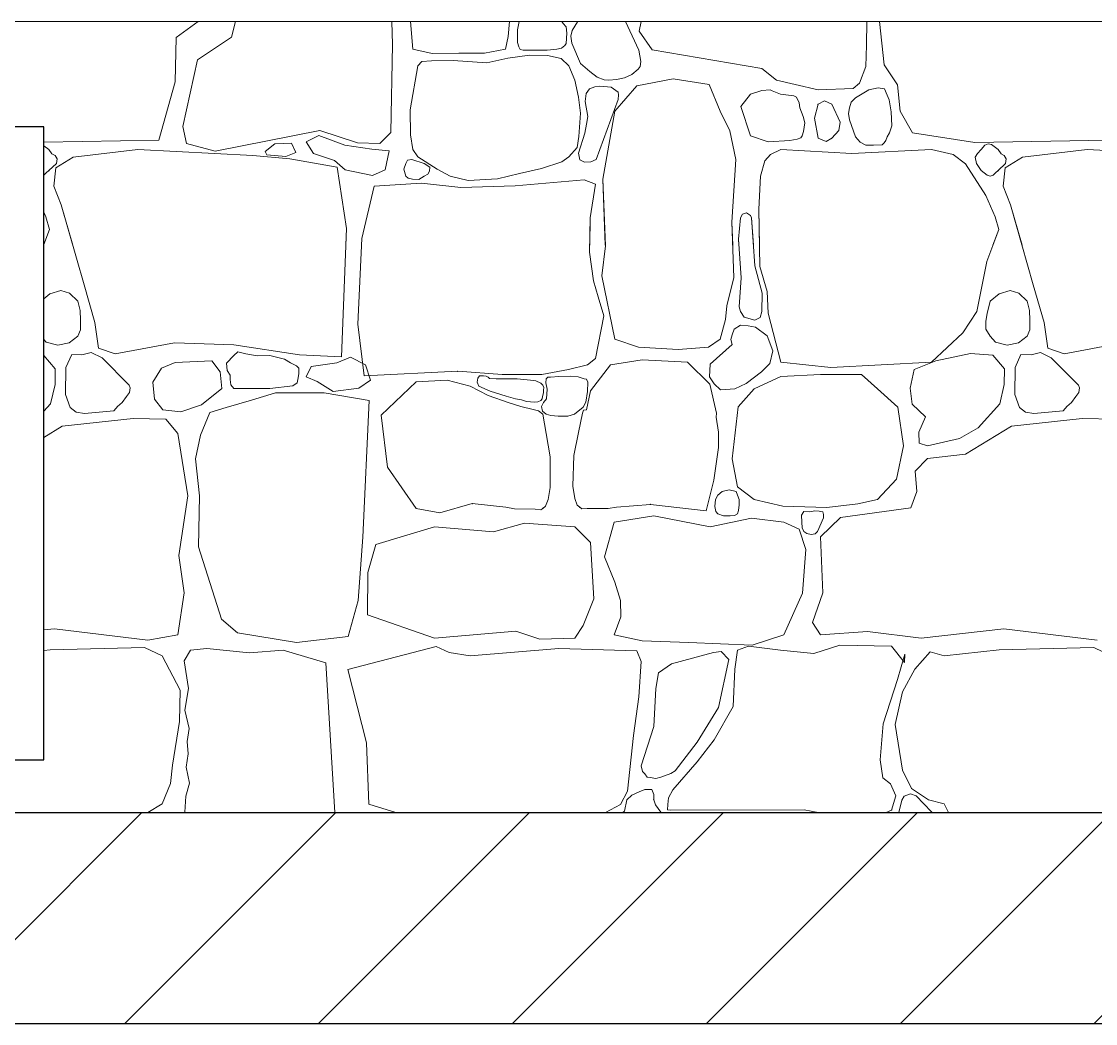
# Model space of a CAD drawing. Header units: feet. Extents: x -10410 to 374725, y -46422 to 88923.
# Drawn here: x 357891 to 358909, y -1250 to -300 of the extents above; entities that cross this region are included whole.
import ezdxf

# ---------------------------------------------------------------- set-up
doc = ezdxf.new("R2010")
doc.units = ezdxf.units.FT
doc.header["$MEASUREMENT"] = 0
for name, color, linetype, lineweight, true_color in [('2D - Общий_Ном._пера__118', 7, 'Continuous', 5, 0x573938), ('Конструктив - Стены Несущие_Ном._пера__161', 7, 'Continuous', 15, 0x6a6a6a), ('Конструктив - Стены Несущие_Ном._пера__87', 7, 'Continuous', 25, 0x6a6a6a), ('Местность - Рельеф_Ном._пера__93', 7, 'Continuous', 25, 0xa2a233)]:
    doc.layers.add(name, color=color, linetype=linetype, lineweight=lineweight, true_color=true_color)
doc.layers.add('Конструктив - Перекрытия_Ном._пера__1', color=7, linetype='Continuous', lineweight=20)

# ---------------------------------------------------------------- blocks, each defined once
blk = doc.blocks.new('*X208')
at = {"layer": 'Конструктив - Стены Несущие_Ном._пера__161', "linetype": 'Continuous'}
for p, q in [((358037.3, -315.3), (358058, -300)), ((358093.5, -300), (358089.8, -314.8)), ((358242.4, -321.7), (358241.9, -300)), ((358259.4, -300), (358261.7, -326.2)), ((358352.2, -314.2), (358353.3, -300)), ((358362.4, -300), (358361, -307.8)), ((358404.1, -301.9), (358402.8, -300)), ((358406.9, -305), (358404.1, -301.9)), ((358407.8, -311), (358406.9, -305)), ((358417.9, -300.4), (358412.6, -308.5)), ((358419.1, -300), (358417.9, -300.4)), ((358476, -327.1), (358463.2, -300)), ((358478.2, -300), (358476.4, -309.1)), ((358691.8, -322.6), (358692, -300)), ((358704.2, -300), (358708.4, -341.1)), ((358036.3, -357.2), (358037.3, -315.3)), ((358089.8, -314.8), (358057.6, -336.3)), ((358349.4, -326.2), (358352.2, -314.2)), ((358361, -307.8), (358360.8, -319.9)), ((358407, -320.8), (358407.8, -311)), ((358412.6, -308.5), (358411.4, -314)), ((358411.4, -314), (358412.3, -320.6)), ((358476.4, -309.1), (358488.5, -326.9)), ((358240.9, -405.2), (358242.4, -321.7)), ((358360.8, -319.9), (358362.3, -324.1)), ((358362.3, -324.1), (358363.3, -326.5)), ((358398.2, -326.3), (358402.6, -325.2)), ((358402.6, -325.2), (358405.8, -322.8)), ((358405.8, -322.8), (358407, -320.8)), ((358412.3, -320.6), (358420.6, -339.8)), ((358691.3, -342.8), (358691.8, -322.6)), ((358261.7, -326.2), (358279.9, -330.3)), ((358279.9, -330.3), (358305.4, -330)), ((358305.4, -330), (358329.5, -329.9)), ((358329.5, -329.9), (358349.4, -326.2)), ((358351.8, -334.7), (358331.8, -339.1)), ((358372.2, -331.9), (358351.8, -334.7)), ((358363.3, -326.5), (358366.3, -327.1)), ((358366.3, -327.1), (358388.9, -327.1)), ((358389.2, -332.2), (358372.2, -331.9)), ((358388.9, -327.1), (358398.2, -326.3)), ((358402.4, -335.1), (358389.2, -332.2)), ((358409.6, -342), (358402.4, -335.1)), ((358477.7, -338), (358476, -327.1)), ((358488.5, -326.9), (358592.5, -344.6)), ((358057.6, -336.3), (358043.5, -399.5)), ((358266.4, -342), (358259.1, -383.8)), ((358270.2, -337.8), (358266.4, -342)), ((358279.2, -337.4), (358270.2, -337.8)), ((358300, -337.1), (358279.2, -337.4)), ((358331.8, -339.1), (358300, -337.1)), ((358415.4, -355.6), (358409.6, -342)), ((358420.6, -339.8), (358429.5, -347.4)), ((358469.4, -350.2), (358475.4, -345.3)), ((358475.4, -345.3), (358477.1, -342.6)), ((358477.1, -342.6), (358477.7, -338)), ((358592.5, -344.6), (358606.3, -355.6)), ((358685.3, -358.5), (358691.3, -342.8)), ((358708.4, -341.1), (358721.3, -360.1)), ((358418.8, -371.6), (358415.4, -355.6)), ((358429.5, -347.4), (358436.4, -352.8)), ((358436.4, -352.8), (358443.2, -355.4)), ((358443.2, -355.4), (358447.4, -355.7)), ((358447.4, -355.7), (358454.6, -355.1)), ((358454.6, -355.1), (358462.2, -353.3)), ((358462.2, -353.3), (358469.4, -350.2)), ((358508.6, -354.4), (358473.9, -360.9)), ((358542.7, -359.9), (358508.6, -354.4)), ((358606.3, -355.6), (358624.1, -359.7)), ((358020.7, -412.6), (358036.3, -357.2)), ((358429, -364), (358425.9, -368.3)), ((358434.3, -361.9), (358429, -364)), ((358439, -361.2), (358434.3, -361.9)), ((358449.6, -362.4), (358439, -361.2)), ((358456.4, -366.9), (358449.6, -362.4)), ((358473.9, -360.9), (358453.3, -385.1)), ((358552.9, -385.1), (358542.7, -359.9)), ((358592.4, -365.4), (358581.9, -369)), ((358600.4, -364.8), (358592.4, -365.4)), ((358602.2, -365.6), (358600.4, -364.8)), ((358610.1, -369), (358602.2, -365.6)), ((358624.1, -359.7), (358646.1, -364.7)), ((358646.1, -364.7), (358679.2, -363.6)), ((358679.2, -363.6), (358685.3, -358.5)), ((358693.9, -364.8), (358681.2, -372.3)), ((358702.7, -362.8), (358693.9, -364.8)), ((358708.9, -363.7), (358702.7, -362.8)), ((358711.4, -369.8), (358708.9, -363.7)), ((358721.3, -360.1), (358723.8, -385.1)), ((358420.7, -386.8), (358418.8, -371.6)), ((358425.9, -368.3), (358425.2, -376)), ((358425.2, -376), (358427.5, -390)), ((358435.5, -431), (358456.3, -373.9)), ((358456.3, -373.9), (358456.7, -369.7)), ((358456.7, -369.7), (358456.4, -366.9)), ((358581.9, -369), (358572.7, -380.7)), ((358623, -370.5), (358610.1, -369)), ((358625.5, -371.8), (358623, -370.5)), ((358627.8, -377.2), (358625.5, -371.8)), ((358651.9, -375.2), (358645.8, -378.5)), ((358658.9, -378.5), (358651.9, -375.2)), ((358677.1, -376.5), (358675.6, -381.9)), ((358681.2, -372.3), (358677.1, -376.5)), ((358713.2, -374.4), (358711.4, -369.8)), ((358715.3, -385.7), (358713.2, -374.4)), ((358259.1, -383.8), (358259.5, -407.6)), ((358419.1, -408.9), (358420.7, -386.8)), ((358453.3, -385.1), (358441.7, -449.5)), ((358562.1, -403.7), (358552.9, -385.1)), ((358572.7, -380.7), (358581.9, -408.4)), ((358628.7, -381.9), (358627.8, -377.2)), ((358631.8, -390), (358628.7, -381.9)), ((358645.8, -378.5), (358642.6, -391.6)), ((358666.8, -395.3), (358658.9, -378.5)), ((358675.6, -381.9), (358674.8, -387.2)), ((358715.9, -399), (358715.3, -385.7)), ((358723.8, -385.1), (358735.4, -405.5)), ((358427.5, -390), (358426.4, -397.4)), ((358633.4, -396), (358631.8, -390)), ((358632.1, -404.4), (358633.4, -396)), ((358642.6, -391.6), (358645.8, -410.7)), ((358665.6, -403.2), (358666.8, -395.3)), ((358674.8, -387.2), (358675.7, -393.1)), ((358675.7, -393.1), (358681.2, -409.4)), ((358043.5, -399.5), (358047.2, -415.6)), ((358074.4, -423), (358173.5, -403.2)), ((358173.5, -403.2), (358209.2, -415.1)), ((358230.5, -415.6), (358240.9, -405.2)), ((358424.8, -406), (358418.7, -424.8)), ((358426.4, -397.4), (358424.8, -406)), ((358567.8, -431), (358562.1, -403.7)), ((358630.7, -408.4), (358632.1, -404.4)), ((358658.9, -410.7), (358665.6, -403.2)), ((358711.4, -409.4), (358713.6, -405.6)), ((358713.6, -405.6), (358715.9, -399)), ((358735.4, -405.5), (358794.6, -414.6)), ((357911.8, -414.3), (358020.7, -412.6)), ((358047.2, -415.6), (358074.4, -423)), ((358121.7, -423.3), (358130.8, -415.9)), ((358130.8, -415.9), (358146.7, -415.3)), ((358146.7, -415.3), (358150.8, -424.1)), ((358172.6, -408), (358160.5, -414.1)), ((358160.5, -414.1), (358167.6, -425.3)), ((358197.3, -417.4), (358172.6, -408)), ((358222.7, -420.9), (358197.3, -417.4)), ((358209.2, -415.1), (358230.5, -415.6)), ((358259.5, -407.6), (358261.5, -421.5)), ((358417.5, -419.4), (358419.1, -408.9)), ((358581.9, -408.4), (358598.7, -414.1)), ((358598.7, -414.1), (358619, -412.9)), ((358619, -412.9), (358626.2, -411.6)), ((358626.2, -411.6), (358629.6, -410.3)), ((358629.6, -410.3), (358630.7, -408.4)), ((358645.8, -410.7), (358653.6, -413.9)), ((358653.6, -413.9), (358658.9, -410.7)), ((358681.2, -409.4), (358685.8, -414.4)), ((358685.8, -414.4), (358691.1, -417.2)), ((358691.1, -417.2), (358698.5, -417.3)), ((358698.5, -417.3), (358706.7, -417.1)), ((358706.7, -417.1), (358708.4, -415.1)), ((358708.4, -415.1), (358710.2, -412.7)), ((358710.2, -412.7), (358711.4, -409.4)), ((358794.6, -414.6), (358920.7, -412.6)), ((358803.9, -417.3), (358800.6, -421.5)), ((358807.1, -416), (358803.9, -417.3)), ((358810.2, -416.6), (358807.1, -416)), ((358816.7, -421.5), (358810.2, -416.6)), ((357916.7, -421.5), (357911.8, -417.8)), ((357919.4, -425.5), (357916.7, -421.5)), ((357922.4, -427), (357919.4, -425.5)), ((357924.3, -430.2), (357922.4, -427)), ((358000.9, -421.5), (357939.7, -428.7)), ((358110.1, -427), (358000.9, -421.5)), ((358145, -430.2), (358110.1, -427)), ((358123.2, -426.5), (358121.7, -423.3)), ((358141.1, -428), (358123.2, -426.5)), ((358150.8, -424.1), (358141.1, -428)), ((358167.6, -425.3), (358187.3, -431.8)), ((358239.1, -422.7), (358222.7, -420.9)), ((358235.3, -440.6), (358239.1, -422.7)), ((358261.5, -421.5), (358266.4, -428.4)), ((358409.6, -428.4), (358417.5, -419.4)), ((358418.7, -424.8), (358420.1, -431.2)), ((358600.7, -426), (358595.5, -432)), ((358610.6, -421.5), (358600.7, -426)), ((358678, -425.3), (358610.6, -421.5)), ((358753.4, -421.5), (358678, -425.3)), ((358774.1, -426), (358753.4, -421.5)), ((358785.5, -434.9), (358774.1, -426)), ((358797, -425.2), (358794.9, -428.5)), ((358800.6, -421.5), (358797, -425.2)), ((358819.4, -425.5), (358816.7, -421.5)), ((358822.4, -427), (358819.4, -425.5)), ((358824.3, -430.2), (358822.4, -427)), ((358900.9, -421.5), (358839.7, -428.7)), ((359010.1, -427), (358900.9, -421.5)), ((357916.7, -441.4), (357923.7, -434.5)), ((357939.7, -428.7), (357923.1, -438.6)), ((357923.7, -434.5), (357924.3, -430.2)), ((358189.8, -438.1), (358145, -430.2)), ((358187.3, -431.8), (358197.6, -440.6)), ((358254.9, -434.6), (358253.2, -440.1)), ((358256.6, -431.5), (358254.9, -434.6)), ((358260.6, -430.8), (358256.6, -431.5)), ((358272.3, -434.6), (358260.6, -430.8)), ((358266.4, -428.4), (358284.7, -440)), ((358277.9, -438.2), (358272.3, -434.6)), ((358383.5, -439.4), (358403, -433.2)), ((358403, -433.2), (358409.6, -428.4)), ((358420.1, -431.2), (358424.4, -433.5)), ((358424.4, -433.5), (358430.5, -433.2)), ((358430.5, -433.2), (358435.5, -431)), ((358564, -490.2), (358567.8, -431)), ((358595.5, -432), (358591.3, -446.8)), ((358805, -464.9), (358785.5, -434.9)), ((358794.9, -428.5), (358796, -434.7)), ((358796, -434.7), (358800.6, -441.4)), ((358816.7, -441.4), (358823.7, -434.5)), ((358839.7, -428.7), (358823.1, -438.6)), ((358823.7, -434.5), (358824.3, -430.2)), ((357911.8, -445.8), (357911.9, -445.7)), ((357911.9, -445.7), (357914, -443.6)), ((357914, -443.6), (357916.7, -441.4)), ((357923.1, -438.6), (357921.4, -456.2)), ((358198.8, -496.4), (358189.8, -438.1)), ((358197.6, -440.6), (358223.5, -445.9)), ((358223.5, -445.9), (358235.3, -440.6)), ((358253.2, -440.1), (358254.9, -446.7)), ((358254.9, -446.7), (358257.3, -448.4)), ((358267.2, -449.7), (358272.3, -446.7)), ((358272.3, -446.7), (358276, -444.6)), ((358276, -444.6), (358277.6, -441.8)), ((358277.6, -441.8), (358277.9, -438.2)), ((358284.7, -440), (358297, -446.7)), ((358297, -446.7), (358314.1, -450.7)), ((358342, -449.1), (358362.9, -444)), ((358362.9, -444), (358383.5, -439.4)), ((358591.3, -446.8), (358589.6, -478)), ((358800.6, -441.4), (358806.2, -445.8)), ((358806.2, -445.8), (358809, -446.6)), ((358809, -446.6), (358811.9, -445.7)), ((358811.9, -445.7), (358814, -443.6)), ((358814, -443.6), (358816.7, -441.4)), ((358823.1, -438.6), (358821.4, -456.2)), ((357921.4, -456.2), (357928.4, -473.8)), ((358225.1, -456), (358213.4, -505.7)), ((358269.9, -453.2), (358225.1, -456)), ((358257.3, -448.4), (358261.3, -449.4)), ((358261.3, -449.4), (358267.2, -449.7)), ((358307.2, -457.4), (358269.9, -453.2)), ((358358.8, -455.7), (358307.2, -457.4)), ((358314.1, -450.7), (358342, -449.1)), ((358424, -450), (358358.8, -455.7)), ((358434.9, -454.1), (358424, -450)), ((358429.8, -486.2), (358434.9, -454.1)), ((358441.7, -449.5), (358444.2, -512.7)), ((358821.4, -456.2), (358828.4, -473.8)), ((358813.7, -485.2), (358805, -464.9)), ((357928.4, -473.8), (357949.9, -549.6)), ((358589.6, -478), (358590.8, -532.3)), ((358828.4, -473.8), (358849.9, -549.6)), ((357913.7, -485.2), (357911.8, -480.7)), ((357917.2, -497.1), (357913.7, -485.2)), ((358429.3, -518.7), (358429.8, -486.2)), ((358572.2, -486.2), (358570.4, -506.4)), ((358574.1, -482.7), (358572.2, -486.2)), ((358578, -481.3), (358574.1, -482.7)), ((358581.8, -483.8), (358578, -481.3)), ((358582.9, -486.2), (358581.8, -483.8)), ((358586, -531.6), (358582.9, -486.2)), ((358817.2, -497.1), (358813.7, -485.2)), ((357911.8, -511.5), (357917.2, -497.1)), ((358194.1, -618), (358198.8, -496.4)), ((358566, -542.7), (358564, -490.2)), ((358805.8, -527.6), (358817.2, -497.1)), ((358213.4, -505.7), (358209.5, -587.1)), ((358570.4, -506.4), (358573.1, -542.9)), ((358433.1, -545.9), (358429.3, -518.7)), ((358444.2, -512.7), (358440.7, -541.2)), ((358796.4, -575.1), (358805.8, -527.6)), ((358592.8, -557.7), (358586, -531.6)), ((358590.8, -532.3), (358597.5, -556)), ((357949.9, -549.6), (357960.3, -585.3)), ((358437.3, -561.1), (358433.1, -545.9)), ((358440.7, -541.2), (358453.3, -601.1)), ((358559.3, -569.7), (358566, -542.7)), ((358573.1, -542.9), (358571, -570.5)), ((358849.9, -549.6), (358860.3, -585.3)), ((357917.6, -558.1), (357911.8, -562.9)), ((357927.9, -555.2), (357917.6, -558.1)), ((357936.1, -557.7), (357927.9, -555.2)), ((357944.1, -565.3), (357936.1, -557.7)), ((358592.7, -575.1), (358592.8, -557.7)), ((358597.5, -556), (358598.7, -576.6)), ((358817.6, -558.1), (358808.9, -565.3)), ((358827.9, -555.2), (358817.6, -558.1)), ((358836.1, -557.7), (358827.9, -555.2)), ((358844.1, -565.3), (358836.1, -557.7)), ((357946.4, -573.9), (357944.1, -565.3)), ((358442.6, -579.1), (358437.3, -561.1)), ((358558.1, -582.5), (358559.3, -569.7)), ((358808.9, -565.3), (358806.1, -577)), ((358846.4, -573.9), (358844.1, -565.3)), ((357946.7, -583.2), (357946.4, -573.9)), ((358434.9, -619.5), (358442.6, -579.1)), ((358571, -570.5), (358572.2, -575.1)), ((358572.2, -575.1), (358575.9, -580.2)), ((358575.9, -580.2), (358585.9, -583.3)), ((358591, -580.7), (358592.7, -575.1)), ((358598.7, -576.6), (358610.6, -622.9)), ((358783, -595.2), (358796.4, -575.1)), ((358806.1, -577), (358804.9, -584.2)), ((358846.7, -583.2), (358846.4, -573.9)), ((357946.7, -592.2), (357946.7, -583.2)), ((357960.3, -585.3), (357963.7, -609.8)), ((358209.5, -587.1), (358215.5, -636.1)), ((358552.9, -601.1), (358558.1, -582.5)), ((358572.2, -587.8), (358566.2, -591.8)), ((358579.6, -588.7), (358572.2, -587.8)), ((358586.6, -589.8), (358579.6, -588.7)), ((358585.9, -583.3), (358591, -580.7)), ((358597.7, -598.1), (358586.6, -589.8)), ((358804.9, -584.2), (358804.8, -591.7)), ((358846.7, -592.2), (358846.7, -583.2)), ((358860.3, -585.3), (358863.7, -609.8)), ((357935.9, -604.7), (357944.1, -598.4)), ((357944.1, -598.4), (357946.7, -592.2)), ((358564.4, -597.2), (358563, -601.4)), ((358566.2, -591.8), (358564.4, -597.2)), ((358603, -612.1), (358597.7, -598.1)), ((358753.4, -622.9), (358783, -595.2)), ((358804.8, -591.7), (358808.9, -598.4)), ((358808.9, -598.4), (358814.1, -604)), ((358835.9, -604.7), (358844.1, -598.4)), ((358844.1, -598.4), (358846.7, -592.2)), ((357911.8, -601.5), (357914.1, -604)), ((357914.1, -604), (357925.2, -606.8)), ((357925.2, -606.8), (357935.9, -604.7)), ((357963.7, -609.8), (357979.3, -615)), ((357979.3, -615), (358035.8, -604.6)), ((358035.8, -604.6), (358092, -606.6)), ((358092, -606.6), (358154.2, -616)), ((358453.3, -601.1), (358475.6, -608.8)), ((358475.6, -608.8), (358513.3, -611)), ((358513.3, -611), (358542, -608.8)), ((358542, -608.8), (358552.9, -601.1)), ((358564.4, -606.3), (358543.6, -624.8)), ((358563, -601.4), (358564.4, -606.3)), ((358814.1, -604), (358825.2, -606.8)), ((358825.2, -606.8), (358835.9, -604.7)), ((358863.7, -609.8), (358879.3, -615)), ((358879.3, -615), (358935.8, -604.6)), ((357922.6, -629.4), (357911.8, -616.8)), ((357938.2, -615.7), (357932.7, -628.1)), ((357947.9, -616.1), (357938.2, -615.7)), ((357956.6, -613.8), (357947.9, -616.1)), ((357967, -618.9), (357956.6, -613.8)), ((357992.7, -644.7), (357967, -618.9)), ((358092, -616.7), (358085.1, -623.9)), ((358095.6, -613.3), (358092, -616.7)), ((358103.4, -615.2), (358095.6, -613.3)), ((358114.1, -616.9), (358103.4, -615.2)), ((358126.2, -616.7), (358114.1, -616.9)), ((358139.9, -620.3), (358126.2, -616.7)), ((358145.8, -623.6), (358139.9, -620.3)), ((358154.2, -616), (358194.1, -618)), ((358189.5, -623.6), (358202.5, -618.2)), ((358202.5, -618.2), (358216.9, -625.4)), ((358427.3, -625.5), (358434.9, -619.5)), ((358449.1, -625.6), (358479.1, -620.9)), ((358479.1, -620.9), (358522.2, -622.9)), ((358600.2, -624.2), (358603, -612.1)), ((358790.4, -614.7), (358757.5, -621.7)), ((358811.5, -616.5), (358790.4, -614.7)), ((358822.6, -629.4), (358811.5, -616.5)), ((358838.2, -615.7), (358832.7, -628.1)), ((358847.9, -616.1), (358838.2, -615.7)), ((358856.6, -613.8), (358847.9, -616.1)), ((358867, -618.9), (358856.6, -613.8)), ((358892.7, -644.7), (358867, -618.9)), ((357922.4, -644.2), (357922.6, -629.4)), ((357932.7, -628.1), (357932.3, -653.6)), ((358023.4, -628.6), (358015.1, -642)), ((358036.3, -623.2), (358023.4, -628.6)), ((358071, -621.7), (358036.3, -623.2)), ((358079.1, -632.3), (358071, -621.7)), ((358085.1, -623.9), (358085.7, -631)), ((358085.7, -631), (358088.6, -635.2)), ((358151.4, -626.4), (358145.8, -623.6)), ((358153.5, -628.7), (358151.4, -626.4)), ((358153.5, -633.8), (358153.5, -628.7)), ((358160.6, -637), (358165.3, -627.2)), ((358165.3, -627.2), (358189.5, -623.6)), ((358216.9, -625.4), (358221.6, -640.2)), ((358384.1, -634.8), (358409.1, -629.8)), ((358409.1, -629.8), (358427.3, -625.5)), ((358430.2, -650.3), (358449.1, -625.6)), ((358522.2, -622.9), (358543.2, -643.9)), ((358543.6, -624.8), (358543, -637)), ((358592.2, -632), (358600.2, -624.2)), ((358610.6, -622.9), (358657.9, -627.9)), ((358657.9, -627.9), (358753.4, -622.9)), ((358736.9, -629.8), (358733.2, -647.8)), ((358757.5, -621.7), (358736.9, -629.8)), ((358822.4, -644.2), (358822.6, -629.4)), ((358832.7, -628.1), (358832.3, -653.6)), ((358080.5, -647.9), (358079.1, -632.3)), ((358088.6, -635.2), (358088.5, -639.5)), ((358088.5, -639.5), (358089, -644.6)), ((358151.9, -642.6), (358153, -637.8)), ((358153, -637.8), (358153.5, -633.8)), ((358171, -641.3), (358160.6, -637)), ((358186.2, -650.7), (358171, -641.3)), ((358221.6, -640.2), (358210.4, -647.8)), ((358215.5, -636.1), (358304.2, -631.6)), ((358294.1, -640), (358264.9, -641.6)), ((358315.9, -645.9), (358294.1, -640)), ((358304.2, -631.6), (358346.4, -634.8)), ((358323.2, -638.2), (358322.6, -642.1)), ((358325, -636.1), (358323.2, -638.2)), ((358328.6, -635.8), (358325, -636.1)), ((358331.2, -636.3), (358328.6, -635.8)), ((358333.1, -637.2), (358331.2, -636.3)), ((358334.2, -638.4), (358333.1, -637.2)), ((358340.6, -638.9), (358334.2, -638.4)), ((358360.5, -638.9), (358340.6, -638.9)), ((358346.4, -634.8), (358384.1, -634.8)), ((358373.3, -640), (358360.5, -638.9)), ((358378.3, -640.8), (358373.3, -640)), ((358382.9, -643), (358378.3, -640.8)), ((358388, -638.9), (358387.8, -642.6)), ((358389.8, -637.1), (358388, -638.9)), ((358392.1, -637.3), (358389.8, -637.1)), ((358400, -636.7), (358392.1, -637.3)), ((358411.2, -636.2), (358400, -636.7)), ((358418.5, -636.9), (358411.2, -636.2)), ((358424, -638.9), (358418.5, -636.9)), ((358426.4, -639.2), (358424, -638.9)), ((358427.6, -641.9), (358426.4, -639.2)), ((358543, -637), (358547.3, -643.6)), ((358577.6, -643.3), (358592.2, -632)), ((358610.6, -636.5), (358585.3, -648.2)), ((358648.2, -634.6), (358610.6, -636.5)), ((358686.9, -634.8), (358648.2, -634.6)), ((358702.2, -648.2), (358686.9, -634.8)), ((357918.1, -662.6), (357922.4, -644.2)), ((357990.2, -655.7), (357993.1, -651.6)), ((357993.7, -647.3), (357992.7, -644.7)), ((357993.1, -651.6), (357993.7, -647.3)), ((358015.1, -642), (358016.7, -658.1)), ((358061.3, -663.3), (358080.5, -647.9)), ((358089, -644.6), (358092, -647.9)), ((358092, -647.9), (358126.2, -647.9)), ((358126.2, -647.9), (358148, -645.3)), ((358148, -645.3), (358151.9, -642.6)), ((358210.4, -647.8), (358186.2, -650.7)), ((358264.9, -641.6), (358231.6, -673.3)), ((358333, -654.7), (358315.9, -645.9)), ((358322.6, -642.1), (358324.3, -645.9)), ((358324.3, -645.9), (358335, -650.4)), ((358335, -650.4), (358350.1, -655.2)), ((358384.8, -644.7), (358382.9, -643)), ((358385.9, -646.9), (358384.8, -644.7)), ((358385.4, -652.1), (358385.6, -649.4)), ((358385.6, -649.4), (358385.9, -646.9)), ((358387.8, -642.6), (358388.9, -648.7)), ((358388.9, -648.7), (358388.3, -657.7)), ((358425.6, -660.8), (358427.2, -650.8)), ((358426.4, -668.2), (358430.2, -650.3)), ((358427.2, -650.8), (358427.6, -641.9)), ((358543.2, -643.9), (358549.6, -671.3)), ((358547.3, -643.6), (358553.3, -649.3)), ((358553.3, -649.3), (358567, -648.2)), ((358567, -648.2), (358577.6, -643.3)), ((358585.3, -648.2), (358570.2, -665.3)), ((358721.6, -665.5), (358702.2, -648.2)), ((358733.2, -647.8), (358735.2, -662.8)), ((358818.1, -662.6), (358822.4, -644.2)), ((358890.2, -655.7), (358893.1, -651.6)), ((358893.7, -647.3), (358892.7, -644.7)), ((358893.1, -651.6), (358893.7, -647.3)), ((357932.3, -653.6), (357936.8, -666.1)), ((357981.8, -665), (357986, -661.3)), ((357986, -661.3), (357990.2, -655.7)), ((358016.7, -658.1), (358024.7, -668.2)), ((358108.6, -659.1), (358084.6, -666)), ((358131.4, -652.1), (358108.6, -659.1)), ((358154.4, -652.1), (358131.4, -652.1)), ((358177.5, -652.1), (358154.4, -652.1)), ((358220.1, -659.2), (358177.5, -652.1)), ((358214.4, -788.8), (358220.1, -659.2)), ((358353, -661.5), (358333, -654.7)), ((358350.1, -655.2), (358359.1, -657.7)), ((358364, -664.9), (358353, -661.5)), ((358359.1, -657.7), (358364.8, -658.7)), ((358364.8, -658.7), (358369.4, -660.2)), ((358369.4, -660.2), (358376.9, -660.8)), ((358376.9, -660.8), (358380.3, -660.6)), ((358380.3, -660.6), (358382.9, -659.3)), ((358382.9, -659.3), (358384.2, -657.7)), ((358385.4, -661.1), (358383.8, -665.1)), ((358384.2, -657.7), (358384.7, -655.4)), ((358384.7, -655.4), (358385.4, -652.1)), ((358388.3, -657.7), (358385.4, -661.1)), ((358423.2, -665.8), (358425.6, -660.8)), ((358832.3, -653.6), (358836.8, -666.1)), ((358881.8, -665), (358886, -661.3)), ((358886, -661.3), (358890.2, -655.7)), ((357911.8, -669.6), (357918.1, -662.6)), ((357936.8, -666.1), (357942.5, -670.3)), ((357942.5, -670.3), (357950.4, -671.7)), ((357950.4, -671.7), (357978.1, -669.1)), ((357978.1, -669.1), (357981.9, -664.8)), ((358024.7, -668.2), (358041.7, -670)), ((358041.7, -670), (358061.3, -663.3)), ((358069.2, -670.6), (358060.2, -692.1)), ((358084.6, -666), (358069.2, -670.6)), ((358375.9, -668), (358364, -664.9)), ((358380.9, -669), (358375.9, -668)), ((358384.9, -672.3), (358380.9, -669)), ((358383.8, -665.1), (358384.6, -669.3)), ((358384.6, -669.3), (358388, -672.3)), ((358414.8, -672.3), (358423.2, -665.8)), ((358418.8, -689.7), (358422.4, -671.3)), ((358422.4, -671.3), (358423.4, -668.5)), ((358423.4, -668.5), (358426.4, -668.2)), ((358549.6, -671.3), (358549.1, -675.1)), ((358570.2, -665.3), (358564.3, -714.6)), ((358726.8, -702.4), (358721.6, -665.5)), ((358735.2, -662.8), (358747.6, -674.9)), ((358797.6, -685.3), (358818.1, -662.6)), ((358836.8, -666.1), (358842.5, -670.3)), ((358842.5, -670.3), (358850.4, -671.7)), ((358850.4, -671.7), (358878.1, -669.1)), ((358878.1, -669.1), (358881.9, -664.8)), ((357996.4, -676.4), (357929.1, -683.8)), ((358027.4, -676.9), (357996.4, -676.4)), ((358038.8, -690.7), (358027.4, -676.9)), ((358231.6, -673.3), (358237.5, -722.4)), ((358388, -690.7), (358384.9, -672.3)), ((358388, -672.3), (358392.4, -673.6)), ((358392.4, -673.6), (358399.5, -674.3)), ((358399.5, -674.3), (358408.7, -674.2)), ((358408.7, -674.2), (358414.8, -672.3)), ((358549.1, -675.1), (358551.5, -689.2)), ((358747.6, -674.9), (358741.4, -689.5)), ((358896.4, -676.4), (358829.1, -683.8)), ((358927.4, -676.9), (358896.4, -676.4)), ((357929.1, -683.8), (357911.8, -694.3)), ((358048.4, -749.7), (358038.8, -690.7)), ((358060.2, -692.1), (358055.6, -714.7)), ((358392, -712.8), (358388, -690.7)), ((358414.2, -711.6), (358418.8, -689.7)), ((358551.5, -689.2), (358551.6, -704)), ((358741.4, -689.5), (358741.6, -699.9)), ((358779.8, -695.5), (358797.6, -685.3)), ((358829.1, -683.8), (358785.7, -710.1)), ((358720.1, -733.9), (358726.8, -702.4)), ((358741.6, -699.9), (358749.6, -702.2)), ((358749.6, -702.2), (358779.8, -695.5)), ((358392, -741.7), (358392, -712.8)), ((358413.4, -740.5), (358414.2, -711.6)), ((358551.6, -704), (358547.1, -734.9)), ((358785.7, -710.1), (358749.6, -714.3)), ((358055.6, -714.7), (358059.5, -749.6)), ((358237.5, -722.4), (358264.9, -761.6)), ((358564.3, -714.6), (358569.5, -741.1)), ((358749.6, -714.3), (358737.9, -726.2)), ((358737.9, -726.2), (358739.6, -745.5)), ((358389.9, -753.3), (358392, -741.7)), ((358415.2, -752.2), (358413.4, -740.5)), ((358547.1, -734.9), (358539.9, -763.9)), ((358569.5, -741.1), (358585.3, -753.2)), ((358702.2, -753.2), (358720.1, -733.9)), ((358039.8, -806.2), (358048.4, -749.7)), ((358059.5, -749.6), (358058.6, -798)), ((358387.5, -759.6), (358389.9, -753.3)), ((358417.4, -758.6), (358415.2, -752.2)), ((358548.6, -753.3), (358548.1, -759.7)), ((358550.9, -749.2), (358548.6, -753.3)), ((358554.8, -745.6), (358550.9, -749.2)), ((358561.5, -744.1), (358554.8, -745.6)), ((358568.2, -745.7), (358561.5, -744.1)), ((358569.5, -749.2), (358568.2, -745.7)), ((358571, -753.1), (358569.5, -749.2)), ((358571.2, -758.4), (358571, -753.1)), ((358585.3, -753.2), (358612.3, -759.6)), ((358683.7, -757.4), (358702.2, -753.2)), ((358739.6, -745.5), (358733.9, -761.1)), ((358264.9, -761.6), (358287.1, -765.8)), ((358287.1, -765.8), (358318, -757)), ((358318, -757), (358349.9, -760.5)), ((358349.9, -760.5), (358357.9, -762)), ((358357.9, -762), (358377.8, -762.3)), ((358377.8, -762.3), (358382.9, -762.9)), ((358382.9, -762.9), (358384.9, -761.6)), ((358384.9, -761.6), (358387.5, -759.6)), ((358419.9, -760.6), (358417.4, -758.6)), ((358421.9, -762), (358419.9, -760.6)), ((358427, -761.6), (358421.9, -762)), ((358446.9, -761.7), (358427, -761.6)), ((358454.9, -760.5), (358446.9, -761.7)), ((358486.9, -757.8), (358454.9, -760.5)), ((358539.9, -763.9), (358486.9, -757.8)), ((358548.1, -759.7), (358549, -764.6)), ((358569.5, -766.8), (358570.5, -763.5)), ((358570.5, -763.5), (358571.2, -758.4)), ((358612.3, -759.6), (358654.2, -760.9)), ((358654.2, -760.9), (358683.7, -757.4)), ((358733.9, -761.1), (358667.1, -770.3)), ((358452.6, -774.7), (358490, -768.8)), ((358490, -768.8), (358543.5, -779.2)), ((358543.5, -779.2), (358582.9, -771)), ((358549, -764.6), (358550.9, -766.8)), ((358550.9, -766.8), (358556.2, -768.6)), ((358556.2, -768.6), (358562.5, -768.7)), ((358562.5, -768.7), (358566.6, -768.3)), ((358566.6, -768.3), (358569.5, -766.8)), ((358582.9, -771), (358613.3, -774.7)), ((358632.5, -764.6), (358630.1, -768)), ((358630.1, -768), (358630.4, -774.7)), ((358637.8, -765), (358632.5, -764.6)), ((358642.9, -764), (358637.8, -765)), ((358647, -764.1), (358642.9, -764)), ((358645.2, -783.6), (358651, -770.7)), ((358648.3, -764.6), (358647, -764.1)), ((358667.1, -770.3), (358648.2, -788.6)), ((358650.3, -764.9), (358648.3, -764.6)), ((358650.9, -767.3), (358650.3, -764.9)), ((358651, -770.7), (358650.9, -767.3)), ((358282.1, -779.2), (358226.6, -795.8)), ((358338.2, -783.9), (358282.1, -779.2)), ((358367.6, -775.7), (358338.2, -783.9)), ((358415.2, -779.2), (358367.6, -775.7)), ((358430, -794.1), (358415.2, -779.2)), ((358443.4, -807.4), (358452.6, -774.7)), ((358613.3, -774.7), (358627.9, -781.4)), ((358627.9, -781.4), (358634.4, -800.5)), ((358630.4, -774.7), (358630.9, -779.9)), ((358630.9, -779.9), (358632.5, -783.6)), ((358632.5, -783.6), (358635.1, -785.5)), ((358643, -785.9), (358645.2, -783.6)), ((358209.7, -849), (358214.4, -788.8)), ((358433.3, -847.3), (358430, -794.1)), ((358635.1, -785.5), (358639.2, -786.4)), ((358639.2, -786.4), (358643, -785.9)), ((358648.2, -788.6), (358650.5, -841.6)), ((358058.6, -798), (358080.1, -866.6)), ((358226.6, -795.8), (358219.1, -822.3)), ((358634.4, -800.5), (358631.2, -842.1)), ((358045, -841.6), (358039.8, -806.2)), ((358453.3, -831.5), (358443.4, -807.4)), ((358219.1, -822.3), (358218.6, -862.6)), ((358458.5, -849), (358453.3, -831.5)), ((358038.8, -881.5), (358045, -841.6)), ((358631.2, -842.1), (358613.3, -881.5)), ((358650.5, -841.6), (358640.6, -869.8)), ((358200.3, -883.1), (358209.7, -849)), ((358423.1, -872.8), (358433.3, -847.3)), ((358458.8, -864.4), (358458.5, -849)), ((358218.6, -862.6), (358282.1, -884.7)), ((358452.6, -881.5), (358458.8, -864.4)), ((358080.1, -866.6), (358095.5, -879.5)), ((358415.2, -884.7), (358423.1, -872.8)), ((358640.6, -869.8), (358648.2, -881.5)), ((357911.8, -876.9), (357921.9, -875.8)), ((357921.9, -875.8), (358010.5, -886.4)), ((358010.5, -886.4), (358038.8, -881.5)), ((358095.5, -879.5), (358151.5, -888.9)), ((358151.5, -888.9), (358200.3, -883.1)), ((358282.1, -884.7), (358359.2, -878)), ((358359.2, -878), (358382.2, -885.5)), ((358382.2, -885.5), (358415.2, -884.7)), ((358479.1, -887.2), (358452.6, -881.5)), ((358613.3, -881.5), (358583.4, -891.4)), ((358648.2, -881.5), (358692.6, -878.3)), ((358692.6, -878.3), (358743.6, -884.7)), ((358743.6, -884.7), (358821.9, -875.8)), ((358821.9, -875.8), (358910.5, -886.4)), ((357917.7, -895.6), (357911.8, -896.2)), ((358007.3, -893.4), (357917.7, -895.6)), ((358023.9, -901.3), (358007.3, -893.4)), ((358050.9, -895.9), (358044.9, -906.3)), ((358066.5, -894.3), (358050.9, -895.9)), ((358106.9, -898.6), (358066.5, -894.3)), ((358200, -914.5), (358283.9, -892.6)), ((358283.9, -892.6), (358296.1, -898.3)), ((358316.1, -901.3), (358400, -894.6)), ((358400, -894.6), (358474.1, -896.8)), ((358523.4, -888.9), (358479.1, -887.2)), ((358583.4, -891.4), (358523.4, -888.9)), ((358579.9, -892.1), (358569.5, -896.1)), ((358610.1, -896.1), (358579.9, -892.1)), ((358666.6, -891.4), (358641.8, -899.1)), ((358715.6, -892.1), (358666.6, -891.4)), ((358727.8, -907.7), (358715.6, -892.1)), ((358817.7, -895.6), (358765.4, -901.3)), ((358907.3, -893.4), (358817.7, -895.6)), ((358923.9, -901.3), (358907.3, -893.4)), ((358041, -934), (358023.9, -901.3)), ((358138.6, -896.1), (358106.9, -898.6)), ((358179.1, -908.2), (358138.6, -896.1)), ((358296.1, -898.3), (358316.1, -901.3)), ((358474.1, -896.8), (358478, -906.8)), ((358546.7, -898.3), (358507, -909.1)), ((358554.1, -897.3), (358546.7, -898.3)), ((358551.4, -950.3), (358561.2, -904.8)), ((358561.2, -904.8), (358554.1, -897.3)), ((358569.5, -896.1), (358566.8, -914.2)), ((358641.8, -899.1), (358610.1, -896.1)), ((358721.3, -923.8), (358728, -899.8)), ((358728, -899.8), (358727.8, -907.7)), ((358752, -897.6), (358737.7, -913.9)), ((358765.4, -901.3), (358752, -897.6)), ((358044.9, -906.3), (358048.9, -932.4)), ((358187.7, -1050), (358179.1, -908.2)), ((358217.7, -983.9), (358200, -914.5)), ((358478, -906.8), (358475.8, -940.2)), ((358507, -909.1), (358494.7, -917.4)), ((358566.8, -914.2), (358565.3, -949.4)), ((358737.7, -913.9), (358725.8, -935.5)), ((358494.7, -917.4), (358492.2, -932.5)), ((358707.7, -965.9), (358721.3, -923.8)), ((358040.3, -963.7), (358041, -934)), ((358048.9, -932.4), (358045.6, -952.9)), ((358492.2, -932.5), (358490.2, -968.4)), ((358725.8, -935.5), (358719.1, -966.4)), ((358475.8, -940.2), (358470.9, -976.8)), ((358045.6, -952.9), (358049.6, -970.4)), ((358531.3, -983.3), (358551.4, -950.3)), ((358565.3, -949.4), (358547.2, -981.1)), ((358033.8, -1005.1), (358040.3, -963.7)), ((358704.7, -999.9), (358707.7, -965.9)), ((358719.1, -966.4), (358726, -1009.8)), ((358049.6, -970.4), (358047.7, -982.6)), ((358470.9, -976.8), (358465.2, -1029.8)), ((358490.2, -968.4), (358478.2, -1005.8)), ((358047.7, -982.6), (358048.8, -994.4)), ((358220, -1042), (358217.7, -983.9)), ((358510.3, -1010.3), (358531.3, -983.3)), ((358547.2, -981.1), (358531.3, -1001.9)), ((358048.8, -994.4), (358046.6, -1006.9)), ((358031.8, -1022.4), (358033.8, -1005.1)), ((358046.6, -1006.9), (358050, -1022.1)), ((358478.2, -1005.8), (358479.5, -1011.2)), ((358531.3, -1001.9), (358508.3, -1028.6)), ((358707.4, -1017.2), (358704.7, -999.9)), ((358479.5, -1011.2), (358481.6, -1013.3)), ((358481.6, -1013.3), (358483.8, -1016.3)), ((358483.8, -1016.3), (358486.6, -1016.8)), ((358486.6, -1016.8), (358492.2, -1017.8)), ((358492.2, -1017.8), (358496.7, -1016.5)), ((358496.7, -1016.5), (358506.4, -1013.1)), ((358506.4, -1013.1), (358510.3, -1010.3)), ((358714.4, -1022.7), (358707.4, -1017.2)), ((358726, -1009.8), (358734.4, -1027.1)), ((358023.9, -1041.7), (358031.8, -1022.4)), ((358050, -1022.1), (358046.5, -1034.5)), ((358481.7, -1028), (358476.4, -1030.2)), ((358488.2, -1028.1), (358481.7, -1028)), ((358490.3, -1033), (358488.2, -1028.1)), ((358719.6, -1034.1), (358714.4, -1022.7)), ((358734.4, -1027.1), (358750.5, -1037.8)), ((358046.5, -1034.5), (358045.5, -1049.6)), ((358465.2, -1029.8), (358458.5, -1042.2)), ((358464.7, -1037.8), (358462.2, -1048.6)), ((358469.3, -1033.4), (358464.7, -1037.8)), ((358476.4, -1030.2), (358469.3, -1033.4)), ((358490, -1037.8), (358490.3, -1033)), ((358491.7, -1042.7), (358490, -1037.8)), ((358503.9, -1036.1), (358503.3, -1042.4)), ((358508.3, -1028.6), (358503.9, -1036.1)), ((358715.6, -1047.7), (358719.6, -1034.1)), ((358725.4, -1038.3), (358722.4, -1050)), ((358727.6, -1034.6), (358725.4, -1038.3)), ((358733.6, -1032.4), (358727.6, -1034.6)), ((358738.9, -1034), (358733.6, -1032.4)), ((358753.4, -1049.4), (358738.9, -1034)), ((358750.5, -1037.8), (358765.4, -1041.7)), ((358010.5, -1050), (358023.9, -1041.7)), ((358245.5, -1050), (358220, -1042)), ((358458.5, -1042.2), (358444.4, -1050)), ((358462.2, -1048.6), (358460.5, -1050)), ((358496.9, -1049.7), (358491.7, -1042.7)), ((358503.3, -1042.4), (358503.2, -1047.3)), ((358503.2, -1047.3), (358505.8, -1047.7)), ((358505.8, -1047.7), (358632.6, -1047.4)), ((358632.6, -1047.4), (358645.9, -1050)), ((358710.4, -1050), (358715.6, -1047.7)), ((358765.4, -1041.7), (358769.4, -1050)), ((358045.5, -1049.6), (358045.4, -1050)), ((358497, -1050), (358496.9, -1049.7)), ((358754.3, -1050), (358753.4, -1049.4))]:
    blk.add_line(p, q, dxfattribs=at)
for p in [(358645.8, -378.5), (358658.9, -410.7), (357916.7, -441.4), (358816.7, -441.4), (358304.2, -631.6), (358318, -757), (358384.9, -761.6), (358384.9, -761.6), (358419.9, -760.6), (358419.9, -760.6), (358486.9, -757.8), (358490, -1037.8), (358715.6, -1047.7)]:
    blk.add_point(p, dxfattribs=at)
blk = doc.blocks.new('Штриховка_104', base_point=(0, 0))
at = {"layer": 'Конструктив - Стены Несущие_Ном._пера__161', "linetype": 'Continuous'}
blk.add_blockref('*X208', (0, 0), dxfattribs=at)
blk = doc.blocks.new('*X212')
at = {"layer": 'Конструктив - Стены Несущие_Ном._пера__161', "linetype": 'Continuous'}
for p, q in [((358037.3, -315.3), (358058, -300)), ((358093.5, -300), (358089.8, -314.8)), ((358242.4, -321.7), (358241.9, -300)), ((358259.4, -300), (358261.7, -326.2)), ((358352.2, -314.2), (358353.3, -300)), ((358362.4, -300), (358361, -307.8)), ((358404.1, -301.9), (358402.8, -300)), ((358406.9, -305), (358404.1, -301.9)), ((358407.8, -311), (358406.9, -305)), ((358417.9, -300.4), (358412.6, -308.5)), ((358419.1, -300), (358417.9, -300.4)), ((358476, -327.1), (358463.2, -300)), ((358478.2, -300), (358476.4, -309.1)), ((358691.8, -322.6), (358692, -300)), ((358704.2, -300), (358708.4, -341.1)), ((358036.3, -357.2), (358037.3, -315.3)), ((358089.8, -314.8), (358057.6, -336.3)), ((358349.4, -326.2), (358352.2, -314.2)), ((358361, -307.8), (358360.8, -319.9)), ((358407, -320.8), (358407.8, -311)), ((358412.6, -308.5), (358411.4, -314)), ((358411.4, -314), (358412.3, -320.6)), ((358476.4, -309.1), (358488.5, -326.9)), ((358240.9, -405.2), (358242.4, -321.7)), ((358360.8, -319.9), (358362.3, -324.1)), ((358362.3, -324.1), (358363.3, -326.5)), ((358398.2, -326.3), (358402.6, -325.2)), ((358402.6, -325.2), (358405.8, -322.8)), ((358405.8, -322.8), (358407, -320.8)), ((358412.3, -320.6), (358420.6, -339.8)), ((358691.3, -342.8), (358691.8, -322.6)), ((358261.7, -326.2), (358279.9, -330.3)), ((358279.9, -330.3), (358305.4, -330)), ((358305.4, -330), (358329.5, -329.9)), ((358329.5, -329.9), (358349.4, -326.2)), ((358351.8, -334.7), (358331.8, -339.1)), ((358372.2, -331.9), (358351.8, -334.7)), ((358363.3, -326.5), (358366.3, -327.1)), ((358366.3, -327.1), (358388.9, -327.1)), ((358389.2, -332.2), (358372.2, -331.9)), ((358388.9, -327.1), (358398.2, -326.3)), ((358402.4, -335.1), (358389.2, -332.2)), ((358409.6, -342), (358402.4, -335.1)), ((358477.7, -338), (358476, -327.1)), ((358488.5, -326.9), (358592.5, -344.6)), ((358057.6, -336.3), (358043.5, -399.5)), ((358266.4, -342), (358259.1, -383.8)), ((358270.2, -337.8), (358266.4, -342)), ((358279.2, -337.4), (358270.2, -337.8)), ((358300, -337.1), (358279.2, -337.4)), ((358331.8, -339.1), (358300, -337.1)), ((358415.4, -355.6), (358409.6, -342)), ((358420.6, -339.8), (358429.5, -347.4)), ((358469.4, -350.2), (358475.4, -345.3)), ((358475.4, -345.3), (358477.1, -342.6)), ((358477.1, -342.6), (358477.7, -338)), ((358592.5, -344.6), (358606.3, -355.6)), ((358685.3, -358.5), (358691.3, -342.8)), ((358708.4, -341.1), (358721.3, -360.1)), ((358418.8, -371.6), (358415.4, -355.6)), ((358429.5, -347.4), (358436.4, -352.8)), ((358436.4, -352.8), (358443.2, -355.4)), ((358443.2, -355.4), (358447.4, -355.7)), ((358447.4, -355.7), (358454.6, -355.1)), ((358454.6, -355.1), (358462.2, -353.3)), ((358462.2, -353.3), (358469.4, -350.2)), ((358508.6, -354.4), (358473.9, -360.9)), ((358542.7, -359.9), (358508.6, -354.4)), ((358606.3, -355.6), (358624.1, -359.7)), ((358020.7, -412.6), (358036.3, -357.2)), ((358429, -364), (358425.9, -368.3)), ((358434.3, -361.9), (358429, -364)), ((358439, -361.2), (358434.3, -361.9)), ((358449.6, -362.4), (358439, -361.2)), ((358456.4, -366.9), (358449.6, -362.4)), ((358473.9, -360.9), (358453.3, -385.1)), ((358552.9, -385.1), (358542.7, -359.9)), ((358592.4, -365.4), (358581.9, -369)), ((358600.4, -364.8), (358592.4, -365.4)), ((358602.2, -365.6), (358600.4, -364.8)), ((358610.1, -369), (358602.2, -365.6)), ((358624.1, -359.7), (358646.1, -364.7)), ((358646.1, -364.7), (358679.2, -363.6)), ((358679.2, -363.6), (358685.3, -358.5)), ((358693.9, -364.8), (358681.2, -372.3)), ((358702.7, -362.8), (358693.9, -364.8)), ((358708.9, -363.7), (358702.7, -362.8)), ((358711.4, -369.8), (358708.9, -363.7)), ((358721.3, -360.1), (358723.8, -385.1)), ((358420.7, -386.8), (358418.8, -371.6)), ((358425.9, -368.3), (358425.2, -376)), ((358425.2, -376), (358427.5, -390)), ((358435.5, -431), (358456.3, -373.9)), ((358456.3, -373.9), (358456.7, -369.7)), ((358456.7, -369.7), (358456.4, -366.9)), ((358581.9, -369), (358572.7, -380.7)), ((358623, -370.5), (358610.1, -369)), ((358625.5, -371.8), (358623, -370.5)), ((358627.8, -377.2), (358625.5, -371.8)), ((358651.9, -375.2), (358645.8, -378.5)), ((358658.9, -378.5), (358651.9, -375.2)), ((358677.1, -376.5), (358675.6, -381.9)), ((358681.2, -372.3), (358677.1, -376.5)), ((358713.2, -374.4), (358711.4, -369.8)), ((358715.3, -385.7), (358713.2, -374.4)), ((358259.1, -383.8), (358259.5, -407.6)), ((358419.1, -408.9), (358420.7, -386.8)), ((358453.3, -385.1), (358441.7, -449.5)), ((358562.1, -403.7), (358552.9, -385.1)), ((358572.7, -380.7), (358581.9, -408.4)), ((358628.7, -381.9), (358627.8, -377.2)), ((358631.8, -390), (358628.7, -381.9)), ((358645.8, -378.5), (358642.6, -391.6)), ((358666.8, -395.3), (358658.9, -378.5)), ((358675.6, -381.9), (358674.8, -387.2)), ((358715.9, -399), (358715.3, -385.7)), ((358723.8, -385.1), (358735.4, -405.5)), ((358427.5, -390), (358426.4, -397.4)), ((358633.4, -396), (358631.8, -390)), ((358632.1, -404.4), (358633.4, -396)), ((358642.6, -391.6), (358645.8, -410.7)), ((358665.6, -403.2), (358666.8, -395.3)), ((358674.8, -387.2), (358675.7, -393.1)), ((358675.7, -393.1), (358681.2, -409.4)), ((358043.5, -399.5), (358047.2, -415.6)), ((358074.4, -423), (358173.5, -403.2)), ((358173.5, -403.2), (358209.2, -415.1)), ((358230.5, -415.6), (358240.9, -405.2)), ((358424.8, -406), (358418.7, -424.8)), ((358426.4, -397.4), (358424.8, -406)), ((358567.8, -431), (358562.1, -403.7)), ((358630.7, -408.4), (358632.1, -404.4)), ((358658.9, -410.7), (358665.6, -403.2)), ((358711.4, -409.4), (358713.6, -405.6)), ((358713.6, -405.6), (358715.9, -399)), ((358735.4, -405.5), (358794.6, -414.6)), ((357911.8, -414.3), (358020.7, -412.6)), ((358047.2, -415.6), (358074.4, -423)), ((358121.7, -423.3), (358130.8, -415.9)), ((358130.8, -415.9), (358146.7, -415.3)), ((358146.7, -415.3), (358150.8, -424.1)), ((358172.6, -408), (358160.5, -414.1)), ((358160.5, -414.1), (358167.6, -425.3)), ((358197.3, -417.4), (358172.6, -408)), ((358222.7, -420.9), (358197.3, -417.4)), ((358209.2, -415.1), (358230.5, -415.6)), ((358259.5, -407.6), (358261.5, -421.5)), ((358417.5, -419.4), (358419.1, -408.9)), ((358581.9, -408.4), (358598.7, -414.1)), ((358598.7, -414.1), (358619, -412.9)), ((358619, -412.9), (358626.2, -411.6)), ((358626.2, -411.6), (358629.6, -410.3)), ((358629.6, -410.3), (358630.7, -408.4)), ((358645.8, -410.7), (358653.6, -413.9)), ((358653.6, -413.9), (358658.9, -410.7)), ((358681.2, -409.4), (358685.8, -414.4)), ((358685.8, -414.4), (358691.1, -417.2)), ((358691.1, -417.2), (358698.5, -417.3)), ((358698.5, -417.3), (358706.7, -417.1)), ((358706.7, -417.1), (358708.4, -415.1)), ((358708.4, -415.1), (358710.2, -412.7)), ((358710.2, -412.7), (358711.4, -409.4)), ((358794.6, -414.6), (358920.7, -412.6)), ((358803.9, -417.3), (358800.6, -421.5)), ((358807.1, -416), (358803.9, -417.3)), ((358810.2, -416.6), (358807.1, -416)), ((358816.7, -421.5), (358810.2, -416.6)), ((357916.7, -421.5), (357911.8, -417.8)), ((357919.4, -425.5), (357916.7, -421.5)), ((357922.4, -427), (357919.4, -425.5)), ((357924.3, -430.2), (357922.4, -427)), ((358000.9, -421.5), (357939.7, -428.7)), ((358110.1, -427), (358000.9, -421.5)), ((358145, -430.2), (358110.1, -427)), ((358123.2, -426.5), (358121.7, -423.3)), ((358141.1, -428), (358123.2, -426.5)), ((358150.8, -424.1), (358141.1, -428)), ((358167.6, -425.3), (358187.3, -431.8)), ((358239.1, -422.7), (358222.7, -420.9)), ((358235.3, -440.6), (358239.1, -422.7)), ((358261.5, -421.5), (358266.4, -428.4)), ((358409.6, -428.4), (358417.5, -419.4)), ((358418.7, -424.8), (358420.1, -431.2)), ((358600.7, -426), (358595.5, -432)), ((358610.6, -421.5), (358600.7, -426)), ((358678, -425.3), (358610.6, -421.5)), ((358753.4, -421.5), (358678, -425.3)), ((358774.1, -426), (358753.4, -421.5)), ((358785.5, -434.9), (358774.1, -426)), ((358797, -425.2), (358794.9, -428.5)), ((358800.6, -421.5), (358797, -425.2)), ((358819.4, -425.5), (358816.7, -421.5)), ((358822.4, -427), (358819.4, -425.5)), ((358824.3, -430.2), (358822.4, -427)), ((358900.9, -421.5), (358839.7, -428.7)), ((359010.1, -427), (358900.9, -421.5)), ((357916.7, -441.4), (357923.7, -434.5)), ((357939.7, -428.7), (357923.1, -438.6)), ((357923.7, -434.5), (357924.3, -430.2)), ((358189.8, -438.1), (358145, -430.2)), ((358187.3, -431.8), (358197.6, -440.6)), ((358254.9, -434.6), (358253.2, -440.1)), ((358256.6, -431.5), (358254.9, -434.6)), ((358260.6, -430.8), (358256.6, -431.5)), ((358272.3, -434.6), (358260.6, -430.8)), ((358266.4, -428.4), (358284.7, -440)), ((358277.9, -438.2), (358272.3, -434.6)), ((358383.5, -439.4), (358403, -433.2)), ((358403, -433.2), (358409.6, -428.4)), ((358420.1, -431.2), (358424.4, -433.5)), ((358424.4, -433.5), (358430.5, -433.2)), ((358430.5, -433.2), (358435.5, -431)), ((358564, -490.2), (358567.8, -431)), ((358595.5, -432), (358591.3, -446.8)), ((358805, -464.9), (358785.5, -434.9)), ((358794.9, -428.5), (358796, -434.7)), ((358796, -434.7), (358800.6, -441.4)), ((358816.7, -441.4), (358823.7, -434.5)), ((358839.7, -428.7), (358823.1, -438.6)), ((358823.7, -434.5), (358824.3, -430.2)), ((357911.8, -445.8), (357911.9, -445.7)), ((357911.9, -445.7), (357914, -443.6)), ((357914, -443.6), (357916.7, -441.4)), ((357923.1, -438.6), (357921.4, -456.2)), ((358198.8, -496.4), (358189.8, -438.1)), ((358197.6, -440.6), (358223.5, -445.9)), ((358223.5, -445.9), (358235.3, -440.6)), ((358253.2, -440.1), (358254.9, -446.7)), ((358254.9, -446.7), (358257.3, -448.4)), ((358267.2, -449.7), (358272.3, -446.7)), ((358272.3, -446.7), (358276, -444.6)), ((358276, -444.6), (358277.6, -441.8)), ((358277.6, -441.8), (358277.9, -438.2)), ((358284.7, -440), (358297, -446.7)), ((358297, -446.7), (358314.1, -450.7)), ((358342, -449.1), (358362.9, -444)), ((358362.9, -444), (358383.5, -439.4)), ((358591.3, -446.8), (358589.6, -478)), ((358800.6, -441.4), (358806.2, -445.8)), ((358806.2, -445.8), (358809, -446.6)), ((358809, -446.6), (358811.9, -445.7)), ((358811.9, -445.7), (358814, -443.6)), ((358814, -443.6), (358816.7, -441.4)), ((358823.1, -438.6), (358821.4, -456.2)), ((357921.4, -456.2), (357928.4, -473.8)), ((358225.1, -456), (358213.4, -505.7)), ((358269.9, -453.2), (358225.1, -456)), ((358257.3, -448.4), (358261.3, -449.4)), ((358261.3, -449.4), (358267.2, -449.7)), ((358307.2, -457.4), (358269.9, -453.2)), ((358358.8, -455.7), (358307.2, -457.4)), ((358314.1, -450.7), (358342, -449.1)), ((358424, -450), (358358.8, -455.7)), ((358434.9, -454.1), (358424, -450)), ((358429.8, -486.2), (358434.9, -454.1)), ((358441.7, -449.5), (358444.1, -512.1)), ((358821.4, -456.2), (358828.4, -473.8)), ((358813.7, -485.2), (358805, -464.9)), ((357928.4, -473.8), (357939.3, -512.1)), ((358589.6, -478), (358590.3, -512.1)), ((358828.4, -473.8), (358839.3, -512.1)), ((357913.7, -485.2), (357911.8, -480.7)), ((357917.2, -497.1), (357913.7, -485.2)), ((358429.4, -512.1), (358429.8, -486.2)), ((358572.2, -486.2), (358570.4, -506.4)), ((358574.1, -482.7), (358572.2, -486.2)), ((358578, -481.3), (358574.1, -482.7)), ((358581.8, -483.8), (358578, -481.3)), ((358582.9, -486.2), (358581.8, -483.8)), ((358584.7, -512.1), (358582.9, -486.2)), ((358817.2, -497.1), (358813.7, -485.2)), ((357911.8, -511.5), (357917.2, -497.1)), ((358198.2, -512.1), (358198.8, -496.4)), ((358564.9, -512.1), (358564, -490.2)), ((358811.5, -512.1), (358817.2, -497.1)), ((358213.4, -505.7), (358213.1, -512.1)), ((358570.4, -506.4), (358570.8, -512.1))]:
    blk.add_line(p, q, dxfattribs=at)
for p in [(358645.8, -378.5), (358658.9, -410.7), (357916.7, -441.4), (358816.7, -441.4)]:
    blk.add_point(p, dxfattribs=at)
blk = doc.blocks.new('Штриховка_106', base_point=(0, 0))
at = {"layer": 'Конструктив - Стены Несущие_Ном._пера__161', "linetype": 'Continuous'}
blk.add_blockref('*X212', (0, 0), dxfattribs=at)

msp = doc.modelspace()

# ---------------------------------------------------------------- hatches: boundary and pattern name
at = {"layer": '2D - Общий_Ном._пера__118', "linetype": 'Continuous'}
h = msp.add_hatch(dxfattribs=at)
h.set_pattern_fill('ЛИНИИ_НАКЛОННЫЕ__ШАГ_1_5_', color=256, style=0, pattern_type=2)
h.set_pattern_definition([(45, (0, 0), (-91.92388, 91.92388), [])])
h.paths.add_polyline_path([(343023.35748, -1050), (364537.66306, -1050), (364537.66306, -1250), (343023.35748, -1250)])

# ---------------------------------------------------------------- linework, layer by layer
at = {"layer": 'Конструктив - Перекрытия_Ном._пера__1', "linetype": 'Continuous'}
msp.add_line((361862.29188, -300), (355962.08272, -300), dxfattribs=at)
at = {"layer": 'Конструктив - Стены Несущие_Ном._пера__87', "linetype": 'Continuous'}
for p, q in [((357911.78615, -400), (356411.78615, -400)), ((357911.78615, -1000), (357911.78615, -400)), ((356411.78615, -1000), (357911.78615, -1000))]:
    msp.add_line(p, q, dxfattribs=at)
at = {"layer": 'Местность - Рельеф_Ном._пера__93', "linetype": 'Continuous'}
for p, q in [((355803.32509, -1050), (364537.66306, -1050)), ((355803.32509, -1250), (364537.66306, -1250))]:
    msp.add_line(p, q, dxfattribs=at)

# ---------------------------------------------------------------- block references
at = {"layer": 'Конструктив - Стены Несущие_Ном._пера__161', "linetype": 'Continuous'}
for name in ['Штриховка_104', 'Штриховка_106']:
    msp.add_blockref(name, (0, 0), dxfattribs=at)

doc.saveas('drawing.dxf')
